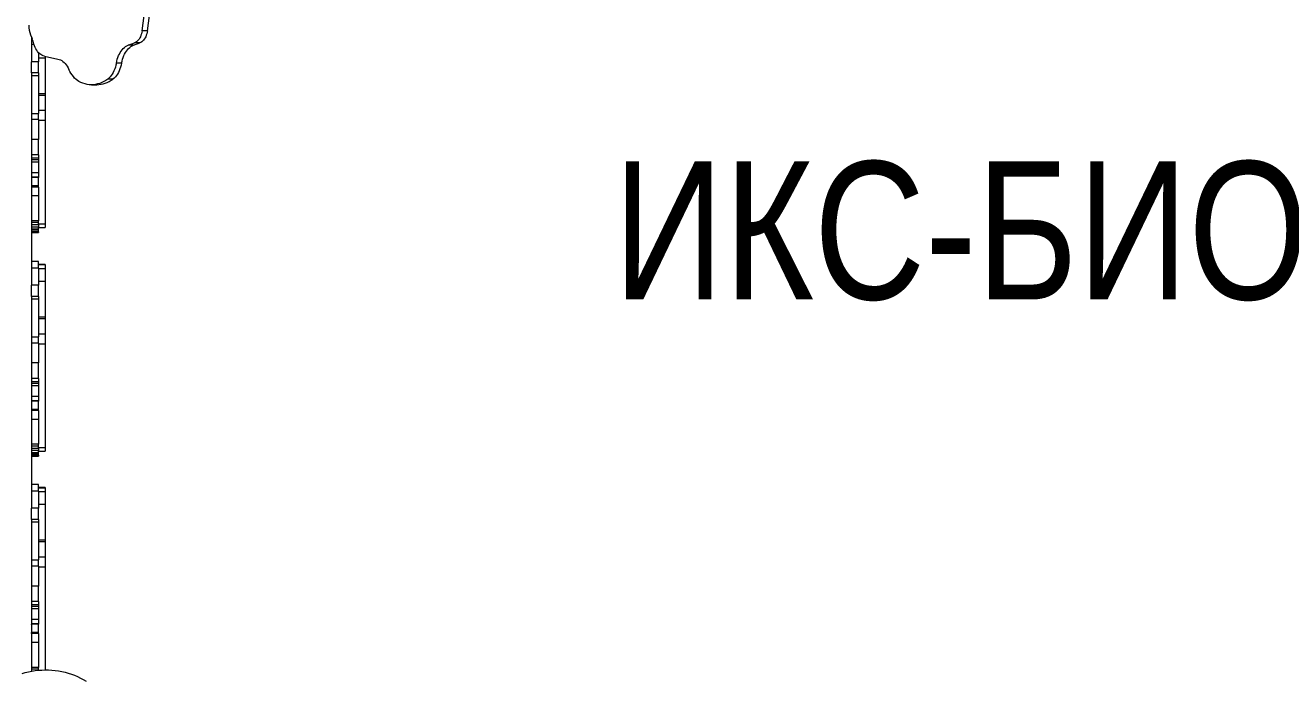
# Model space of a CAD drawing. Header units: millimetres. Extents: x -10374 to 11119, y -8221 to 9433.
# Drawn here: x 559 to 3311, y -4160 to -2737 of the extents above; entities that cross this region are included whole.
import ezdxf

# ---------------------------------------------------------------- set-up
doc = ezdxf.new("R2010")
doc.units = ezdxf.units.MM
for name, color, linetype in [('DIKOM_АРТИКУЛ', 7, 'Continuous'), ('DIKOM_ОБЪЕКТ', 7, 'Continuous'), ('DIKOM_РАЗМЕР_ЗОНА', 7, 'Continuous'), ('DIKOM_РАЗМЕР_ОБЪЕКТА', 7, 'Continuous')]:
    doc.layers.add(name, color=color, linetype=linetype)
doc.styles.add('style1', font='arial.ttf', dxfattribs={"width": 0.8})
doc.dimstyles.new('1-50', dxfattribs={"dimtxt": 300, "dimasz": 200, "dimexe": 100, "dimexo": 0, "dimgap": 100, "dimtad": 0, "dimdec": 0, "dimtxsty": 'style1', "dimcen": 0, "dimclrd": 7, "dimclre": 7, "dimadec": 1, "dimazin": 2, "dimtfac": 1, "dimtdec": 0, "dimtmove": 1, "dimatfit": 3, "dimfxl": 0, "dimlwd": 25, "dimlwe": 18, "dimarcsym": 0})

# ---------------------------------------------------------------- blocks, each defined once
blk = doc.blocks.new('*D16')
at = {"layer": 'Defpoints', "color": 0, "transparency": 16777216}
for p in [(-9045.1, 5161.7), (3694.5, 5161.7), (1813.2, -6719.9)]:
    blk.add_point(p, dxfattribs=at)
at = {"layer": 'DIKOM_РАЗМЕР_ОБЪЕКТА', "color": 7, "lineweight": 18, "transparency": 16777216}
for p, q in [((3694.5, 5161.7), (-9145.1, 5161.7)), ((1813.2, -6719.9), (-9145.1, -6719.9))]:
    blk.add_line(p, q, dxfattribs=at)
at = {"layer": 'DIKOM_РАЗМЕР_ОБЪЕКТА', "color": 7, "lineweight": 25, "transparency": 16777216}
for p, q in [((-9045.1, 4961.7), (-9045.1, -0.5)), ((-9045.1, -6519.9), (-9045.1, -1080.2))]:
    blk.add_line(p, q, dxfattribs=at)
at = {"layer": 'DIKOM_РАЗМЕР_ОБЪЕКТА', "color": 7, "transparency": 16777216}
for points in [[(-9078.4, 4961.7), (-9011.8, 4961.7), (-9045.1, 5161.7)], [(-9078.4, -6519.9), (-9011.8, -6519.9), (-9045.1, -6719.9)]]:
    blk.add_solid(points, dxfattribs=at)
at = {"layer": 'DIKOM_РАЗМЕР_ОБЪЕКТА', "color": 0, "transparency": 16777216, "insert": (-9045.1, -540.3), "char_height": 300, "attachment_point": 5, "rotation": 90, "style": 'style1'}
blk.add_mtext('11900', dxfattribs=at)
blk = doc.blocks.new('*D13')
at = {"layer": 'Defpoints', "color": 0, "transparency": 16777216}
for p in [(-10177, 7112.8), (3082.3, 7112.8), (2015.5, -8221.4)]:
    blk.add_point(p, dxfattribs=at)
at = {"layer": 'DIKOM_РАЗМЕР_ЗОНА', "color": 7, "lineweight": 18, "transparency": 16777216}
for p, q in [((3082.3, 7112.8), (-10277, 7112.8)), ((2015.5, -8221.4), (-10277, -8221.4))]:
    blk.add_line(p, q, dxfattribs=at)
at = {"layer": 'DIKOM_РАЗМЕР_ЗОНА', "color": 7, "lineweight": 25, "transparency": 16777216}
for p, q in [((-10177, 6912.8), (-10177, -14.4)), ((-10177, -8021.4), (-10177, -1094.2))]:
    blk.add_line(p, q, dxfattribs=at)
at = {"layer": 'DIKOM_РАЗМЕР_ЗОНА', "color": 7, "transparency": 16777216}
for points in [[(-10210.3, 6912.8), (-10143.6, 6912.8), (-10177, 7112.8)], [(-10210.3, -8021.4), (-10143.6, -8021.4), (-10177, -8221.4)]]:
    blk.add_solid(points, dxfattribs=at)
at = {"layer": 'DIKOM_РАЗМЕР_ЗОНА', "color": 0, "transparency": 16777216, "insert": (-10177, -554.3), "char_height": 300, "attachment_point": 5, "rotation": 90, "style": 'style1'}
blk.add_mtext('15300', dxfattribs=at)

msp = doc.modelspace()

# ---------------------------------------------------------------- linework, layer by layer
at = {"layer": 'DIKOM_ОБЪЕКТ', "color": 7, "linetype": 'Continuous', "lineweight": 15}
for p, q in [((812.6, -2748.5), (820.1, -2693.2)), ((824, -2748.5), (831.6, -2693.2)), ((824, -2748.5), (812.6, -2748.5)), ((569.7, -2757.3), (573.1, -2765.5)), ((571.9, -2762.7), (571.9, -2778.5)), ((572.6, -2764.4), (571.9, -2764.4)), ((572.6, -2764.4), (571.9, -2764.4)), ((577.3, -2778.5), (571.9, -2778.5)), ((571.9, -2778.5), (571.9, -2815.9)), ((782.3, -2780.3), (795.9, -2775.2)), ((793.7, -2780.3), (807.3, -2775.2)), ((807.3, -2775.2), (795.9, -2775.2)), ((586.9, -2795.8), (586.9, -2815.9)), ((600.1, -2803.8), (629.4, -2810.1)), ((601.9, -2804.2), (601.9, -2807.9)), ((793.7, -2780.3), (782.3, -2780.3)), ((586.9, -2815.9), (571.9, -2815.9)), ((571.9, -2839.9), (571.9, -2815.9)), ((601.9, -2807.9), (586.9, -2807.9)), ((586.9, -2839.9), (586.9, -2815.9)), ((601.9, -2807.9), (601.9, -2885.5)), ((768.1, -2818.9), (756.6, -2818.9)), ((586.9, -2839.9), (571.9, -2839.9)), ((571.9, -2839.9), (571.9, -2846.4)), ((586.9, -2846.4), (571.9, -2846.4)), ((571.9, -2846.4), (571.9, -2906.1)), ((586.9, -2839.9), (586.9, -2846.4)), ((586.9, -2846.4), (586.9, -2928.3)), ((749.2, -2853.7), (737.7, -2853.7)), ((601.9, -2885.5), (586.9, -2885.5)), ((601.9, -2889.1), (586.9, -2889.1)), ((601.9, -2885.5), (601.9, -2889.1)), ((601.9, -2889.1), (601.9, -2922.4)), ((702.3, -2866.1), (713.8, -2866.1)), ((571.9, -2906.1), (571.9, -3030.4)), ((571.9, -2928.3), (586.9, -2928.3)), ((586.9, -2941.5), (571.9, -2941.5)), ((601.9, -2922.4), (586.9, -2922.4)), ((586.9, -2941.5), (586.9, -2928.3)), ((586.9, -2941.5), (586.9, -2984.9)), ((601.9, -2944.2), (586.9, -2944.2)), ((601.9, -2922.4), (601.9, -2944.2)), ((601.9, -2944.2), (601.9, -3169.4)), ((586.9, -2984.9), (571.9, -2984.9)), ((586.9, -3018.3), (586.9, -2984.9)), ((586.9, -3018.3), (571.9, -3018.3)), ((586.9, -3026.1), (571.9, -3026.1)), ((586.9, -3026.1), (571.9, -3026.1)), ((586.9, -3018.3), (586.9, -3026.1)), ((586.9, -3026.1), (586.9, -3029.6)), ((586.9, -3029.6), (571.9, -3029.6)), ((571.9, -3030.4), (571.9, -3034.7)), ((586.9, -3034.7), (571.9, -3034.7)), ((571.9, -3034.7), (571.9, -3051.5)), ((571.9, -3051.5), (571.9, -3092.9)), ((586.9, -3029.6), (586.9, -3034.7)), ((586.9, -3034.7), (586.9, -3058)), ((586.9, -3058), (571.9, -3058)), ((586.9, -3067), (571.9, -3067)), ((586.9, -3067.9), (571.9, -3067.9)), ((586.9, -3058), (586.9, -3067)), ((586.9, -3067), (586.9, -3067.9)), ((586.9, -3085.8), (586.9, -3067.9)), ((586.9, -3085.8), (571.9, -3085.8)), ((586.9, -3088.5), (571.9, -3088.5)), ((571.9, -3092.9), (571.9, -3108)), ((586.9, -3108), (571.9, -3108)), ((571.9, -3108), (571.9, -3111.1)), ((586.9, -3088.5), (586.9, -3085.8)), ((586.9, -3088.5), (586.9, -3108)), ((586.9, -3108), (586.9, -3161.8)), ((571.9, -3111.1), (571.9, -3264.9)), ((586.9, -3161.8), (571.9, -3161.8)), ((586.9, -3166), (586.9, -3161.8)), ((586.9, -3166), (571.9, -3166)), ((586.9, -3170.8), (571.9, -3170.8)), ((586.9, -3175.5), (571.9, -3175.5)), ((586.9, -3180.4), (571.9, -3180.4)), ((586.9, -3182.3), (571.9, -3182.3)), ((586.9, -3185.8), (571.9, -3185.8)), ((571.9, -3187.7), (586.9, -3187.7)), ((586.9, -3170.8), (586.9, -3166)), ((601.9, -3169.4), (586.9, -3169.4)), ((586.9, -3170.8), (586.9, -3175.5)), ((586.9, -3180.4), (586.9, -3175.5)), ((586.9, -3176.9), (601.9, -3176.9)), ((586.9, -3182.3), (586.9, -3180.4)), ((586.9, -3185.8), (586.9, -3182.3)), ((586.9, -3185.8), (586.9, -3187.7)), ((601.9, -3169.4), (601.9, -3176.9)), ((586.9, -3250.8), (571.9, -3250.8)), ((586.9, -3250.8), (571.9, -3250.8)), ((586.9, -3264.9), (571.9, -3264.9)), ((571.9, -3264.9), (571.9, -3302.3)), ((586.9, -3264.9), (586.9, -3250.8)), ((586.9, -3250.8), (586.9, -3250.8)), ((601.9, -3257.2), (586.9, -3257.2)), ((601.9, -3258.1), (586.9, -3258.1)), ((586.9, -3264.9), (586.9, -3302.3)), ((601.9, -3266.5), (586.9, -3266.5)), ((601.9, -3257.2), (601.9, -3258.1)), ((601.9, -3258.1), (601.9, -3266.5)), ((601.9, -3266.5), (601.9, -3294.3)), ((586.9, -3302.3), (571.9, -3302.3)), ((571.9, -3326.3), (571.9, -3302.3)), ((601.9, -3294.3), (586.9, -3294.3)), ((586.9, -3326.3), (586.9, -3302.3)), ((601.9, -3294.3), (601.9, -3371.9)), ((586.9, -3326.3), (571.9, -3326.3)), ((571.9, -3326.3), (571.9, -3332.7)), ((586.9, -3326.3), (586.9, -3332.7)), ((586.9, -3332.7), (571.9, -3332.7)), ((571.9, -3332.7), (571.9, -3385.3)), ((586.9, -3332.7), (586.9, -3414.6)), ((571.9, -3385.3), (571.9, -3514.8)), ((601.9, -3371.9), (586.9, -3371.9)), ((601.9, -3375.5), (586.9, -3375.5)), ((601.9, -3371.9), (601.9, -3375.5)), ((601.9, -3375.5), (601.9, -3408.8)), ((601.9, -3408.8), (586.9, -3408.8)), ((601.9, -3408.8), (601.9, -3430.5)), ((571.9, -3414.6), (586.9, -3414.6)), ((586.9, -3427.9), (571.9, -3427.9)), ((586.9, -3427.9), (586.9, -3414.6)), ((586.9, -3427.9), (586.9, -3471.3)), ((601.9, -3430.5), (586.9, -3430.5)), ((601.9, -3430.5), (601.9, -3655.7)), ((586.9, -3471.3), (571.9, -3471.3)), ((586.9, -3504.7), (586.9, -3471.3)), ((586.9, -3504.7), (571.9, -3504.7)), ((586.9, -3512.5), (571.9, -3512.5)), ((586.9, -3512.5), (571.9, -3512.5)), ((571.9, -3514.8), (571.9, -3516)), ((586.9, -3516), (571.9, -3516)), ((571.9, -3516), (571.9, -3521.1)), ((586.9, -3521.1), (571.9, -3521.1)), ((571.9, -3521.1), (571.9, -3544.4)), ((586.9, -3504.7), (586.9, -3512.5)), ((586.9, -3512.5), (586.9, -3516)), ((586.9, -3516), (586.9, -3521.1)), ((586.9, -3521.1), (586.9, -3544.4)), ((586.9, -3544.4), (571.9, -3544.4)), ((571.9, -3544.4), (571.9, -3551.5)), ((586.9, -3544.4), (586.9, -3553.3)), ((571.9, -3551.5), (571.9, -3574.4)), ((586.9, -3553.3), (571.9, -3553.3)), ((586.9, -3554.2), (571.9, -3554.2)), ((586.9, -3572.1), (571.9, -3572.1)), ((571.9, -3574.9), (571.9, -3574.4)), ((586.9, -3574.9), (571.9, -3574.9)), ((571.9, -3574.9), (571.9, -3594.4)), ((586.9, -3553.3), (586.9, -3554.2)), ((586.9, -3572.1), (586.9, -3554.2)), ((586.9, -3574.9), (586.9, -3572.1)), ((586.9, -3574.9), (586.9, -3594.4)), ((586.9, -3594.4), (571.9, -3594.4)), ((571.9, -3594.4), (571.9, -3623.6)), ((586.9, -3594.4), (586.9, -3648.2)), ((571.9, -3623.6), (571.9, -3751.9)), ((586.9, -3648.2), (571.9, -3648.2)), ((586.9, -3652.3), (571.9, -3652.3)), ((586.9, -3657.2), (571.9, -3657.2)), ((586.9, -3652.3), (586.9, -3648.2)), ((586.9, -3657.2), (586.9, -3652.3)), ((601.9, -3655.7), (586.9, -3655.7)), ((586.9, -3657.2), (586.9, -3661.8)), ((601.9, -3655.7), (601.9, -3663.3)), ((586.9, -3661.8), (571.9, -3661.8)), ((586.9, -3666.8), (571.9, -3666.8)), ((586.9, -3668.7), (571.9, -3668.7)), ((586.9, -3672.1), (571.9, -3672.1)), ((571.9, -3674), (586.9, -3674)), ((586.9, -3666.8), (586.9, -3661.8)), ((586.9, -3663.3), (601.9, -3663.3)), ((586.9, -3668.7), (586.9, -3666.8)), ((586.9, -3672.1), (586.9, -3668.7)), ((586.9, -3672.1), (586.9, -3674)), ((586.9, -3735.9), (571.9, -3735.9)), ((586.9, -3735.9), (571.9, -3735.9)), ((586.9, -3750), (586.9, -3735.9)), ((586.9, -3735.9), (586.9, -3735.9)), ((601.9, -3742.3), (586.9, -3742.3)), ((601.9, -3743.2), (586.9, -3743.2)), ((601.9, -3742.3), (601.9, -3743.2)), ((601.9, -3743.2), (601.9, -3751.6)), ((586.9, -3750), (571.9, -3750)), ((571.9, -3751.9), (571.9, -3787.3)), ((586.9, -3750), (586.9, -3787.3)), ((601.9, -3751.6), (586.9, -3751.6)), ((601.9, -3751.6), (601.9, -3779.4)), ((586.9, -3787.3), (571.9, -3787.3)), ((571.9, -3811.4), (571.9, -3787.3)), ((601.9, -3779.4), (586.9, -3779.4)), ((586.9, -3811.4), (586.9, -3787.3)), ((601.9, -3779.4), (601.9, -3857)), ((586.9, -3811.4), (571.9, -3811.4)), ((571.9, -3811.4), (571.9, -3817.8)), ((586.9, -3817.8), (571.9, -3817.8)), ((571.9, -3817.8), (571.9, -3870.4)), ((586.9, -3811.4), (586.9, -3817.8)), ((586.9, -3817.8), (586.9, -3899.7)), ((571.9, -3870.4), (571.9, -3997.8)), ((601.9, -3857), (586.9, -3857)), ((601.9, -3860.6), (586.9, -3860.6)), ((601.9, -3857), (601.9, -3860.6)), ((601.9, -3860.6), (601.9, -3893.9)), ((571.9, -3899.7), (586.9, -3899.7)), ((601.9, -3893.9), (586.9, -3893.9)), ((586.9, -3913), (586.9, -3899.7)), ((601.9, -3893.9), (601.9, -3915.6)), ((586.9, -3913), (571.9, -3913)), ((586.9, -3913), (586.9, -3956.4)), ((601.9, -3915.6), (586.9, -3915.6)), ((601.9, -3915.6), (601.9, -4138.9)), ((586.9, -3956.4), (571.9, -3956.4)), ((586.9, -3989.8), (586.9, -3956.4)), ((586.9, -3989.8), (571.9, -3989.8)), ((586.9, -3989.8), (586.9, -3997.6)), ((586.9, -3997.6), (571.9, -3997.6)), ((586.9, -3997.6), (571.9, -3997.6)), ((571.9, -3997.8), (571.9, -4001.1)), ((586.9, -4001.1), (571.9, -4001.1)), ((571.9, -4001.1), (571.9, -4006.2)), ((586.9, -4006.2), (571.9, -4006.2)), ((571.9, -4006.2), (571.9, -4029.4)), ((586.9, -3997.6), (586.9, -4001.1)), ((586.9, -4001.1), (586.9, -4006.2)), ((586.9, -4006.2), (586.9, -4029.4)), ((586.9, -4029.4), (571.9, -4029.4)), ((571.9, -4029.4), (571.9, -4038.4)), ((586.9, -4038.4), (571.9, -4038.4)), ((571.9, -4038.4), (571.9, -4039.3)), ((586.9, -4039.3), (571.9, -4039.3)), ((571.9, -4040.1), (571.9, -4039.3)), ((571.9, -4040.1), (571.9, -4057.2)), ((586.9, -4029.4), (586.9, -4038.4)), ((586.9, -4038.4), (586.9, -4039.3)), ((586.9, -4057.2), (586.9, -4039.3)), ((586.9, -4057.2), (571.9, -4057.2)), ((571.9, -4060), (571.9, -4057.2)), ((586.9, -4060), (571.9, -4060)), ((571.9, -4060), (571.9, -4079.5)), ((586.9, -4060), (586.9, -4057.2)), ((586.9, -4060), (586.9, -4079.5)), ((586.9, -4079.5), (571.9, -4079.5)), ((571.9, -4079.5), (571.9, -4129.3)), ((586.9, -4079.5), (586.9, -4133.3)), ((571.9, -4129.3), (571.9, -4141.7)), ((586.9, -4133.3), (571.9, -4133.3)), ((586.9, -4137.4), (571.9, -4137.4)), ((586.9, -4137.4), (586.9, -4133.3)), ((586.9, -4139.6), (586.9, -4137.4))]:
    msp.add_line(p, q, dxfattribs=at)
at = {"layer": 'DIKOM_ОБЪЕКТ', "color": 7, "linetype": 'Continuous', "lineweight": 15, "flags": 128}
for points in [[(812.6, -2748.5), (812, -2751.9), (811.1, -2755.3), (810.1, -2758.4), (808.9, -2761.5), (807.5, -2764.3), (805.9, -2766.8), (804.1, -2769.1), (802.2, -2771.1), (800.2, -2772.8), (798.1, -2774.2), (795.9, -2775.2)], [(824, -2748.5), (823.5, -2751.9), (822.6, -2755.3), (821.6, -2758.4), (820.4, -2761.5), (819, -2764.3), (817.4, -2766.8), (815.6, -2769.1), (813.7, -2771.1), (811.7, -2772.8), (809.5, -2774.2), (807.3, -2775.2)], [(600.1, -2803.8), (597.4, -2803.1), (594.8, -2801.9), (592.3, -2800.4), (589.8, -2798.6), (587.5, -2796.4), (585.3, -2793.9), (583.3, -2791.1), (581.4, -2788.1), (579.7, -2784.7), (578.3, -2781.2), (577, -2777.5)], [(756.6, -2818.9), (757.5, -2814.6), (758.6, -2810.5), (759.9, -2806.5), (761.4, -2802.7), (763.1, -2799.2), (765, -2795.8), (767.1, -2792.7), (769.3, -2789.9), (771.7, -2787.3), (774.2, -2785.1), (776.8, -2783.2), (779.5, -2781.6), (782.3, -2780.3)], [(768.1, -2818.9), (769, -2814.6), (770.1, -2810.5), (771.4, -2806.5), (772.9, -2802.7), (774.6, -2799.2), (776.5, -2795.8), (778.6, -2792.7), (780.8, -2789.9), (783.2, -2787.3), (785.7, -2785.1), (788.3, -2783.2), (791, -2781.6), (793.7, -2780.3)], [(629.4, -2810.1), (632.2, -2810.9), (635, -2812), (637.7, -2813.5), (640.4, -2815.4), (642.9, -2817.5), (645.3, -2820), (647.6, -2822.8), (649.7, -2825.8), (651.6, -2829.1), (653.4, -2832.6)], [(675.1, -2858.9), (671.9, -2856.8), (668.8, -2854.3), (665.8, -2851.4), (663, -2848.2), (660.3, -2844.8), (657.8, -2841), (655.5, -2836.9), (653.4, -2832.6)], [(756.6, -2818.9), (755.6, -2823.3), (754.4, -2827.7), (753, -2831.8), (751.4, -2835.8), (749.6, -2839.5), (747.5, -2842.9), (745.3, -2846.1), (742.9, -2848.9), (740.4, -2851.5), (737.7, -2853.7)], [(768.1, -2818.9), (767.1, -2823.3), (765.9, -2827.7), (764.5, -2831.8), (762.9, -2835.8), (761, -2839.5), (759, -2842.9), (756.8, -2846.1), (754.4, -2848.9), (751.9, -2851.5), (749.2, -2853.7)], [(737.7, -2853.7), (733.5, -2856.6), (729.2, -2859.1), (724.8, -2861.2), (720.4, -2863), (715.9, -2864.3), (711.3, -2865.3), (706.7, -2865.9), (702.1, -2866.1), (697.6, -2865.9), (693, -2865.3), (688.4, -2864.3), (683.9, -2862.9), (679.5, -2861.1), (675.1, -2858.9)], [(551.4, -4146.8), (558.4, -4144.8), (565.4, -4143), (572.5, -4141.6), (579.7, -4140.5), (587, -4139.6), (594.3, -4139.1), (601.6, -4138.9), (608.9, -4139), (616.2, -4139.4), (623.5, -4140.1), (630.7, -4141.1), (637.8, -4142.4), (644.9, -4144), (651.9, -4145.9), (658.7, -4148.1), (665.5, -4150.6), (672, -4153.4), (678.5, -4156.5), (684.7, -4159.8), (690.7, -4163.3)]]:
    msp.add_lwpolyline(points, dxfattribs=at)
at = {"layer": 'DIKOM_ОБЪЕКТ', "color": 7, "linetype": 'Continuous', "lineweight": 15}
for centre, radius, start, end in [((628.9, -2736.4), 62.8, 180.3382, 199.4006), ((499.9, -2795.9), 79.3, 13.4764, 22.6175), ((712.8, -2806.6), 59.5, 270.9358, 307.6891)]:
    msp.add_arc(centre, radius, start, end, dxfattribs=at)

# ---------------------------------------------------------------- texts
at = {"layer": 'DIKOM_АРТИКУЛ', "color": 7, "linetype": 'Continuous', "lineweight": 15, "insert": (1837.8, -3032.9), "char_height": 300, "width": 1667.537, "attachment_point": 1, "style": 'style1'}
msp.add_mtext('ИКС-БИО-1.19', dxfattribs=at)

# ---------------------------------------------------------------- dimensions: what is measured, and where the dimension line sits
at = {"layer": 'DIKOM_РАЗМЕР_ЗОНА'}
dim = msp.add_linear_dim(base=(-10177, 7112.8), p1=(2015.5, -8221.4), p2=(3082.3, 7112.8), angle=270, text='15300', dimstyle='1-50', override={"dimscale": 1, "dimtix": 0, "dimtofl": 1, "dimtmove": 1, "dimatfit": 3}, dxfattribs=at)
dim.commit()
dim.dimension.update_dxf_attribs({"geometry": '*D13', "text_midpoint": (-10177, -554.3), "dimtype": 160})
at = {"layer": 'DIKOM_РАЗМЕР_ОБЪЕКТА'}
dim = msp.add_linear_dim(base=(-9045.1, 5161.7), p1=(1813.2, -6719.9), p2=(3694.5, 5161.7), angle=270, text='11900', dimstyle='1-50', override={"dimscale": 1, "dimtix": 0, "dimtofl": 1, "dimtmove": 1, "dimatfit": 3}, dxfattribs=at)
dim.commit()
dim.dimension.update_dxf_attribs({"geometry": '*D16', "text_midpoint": (-9045.1, -540.3), "dimtype": 160})

doc.saveas('drawing.dxf')
